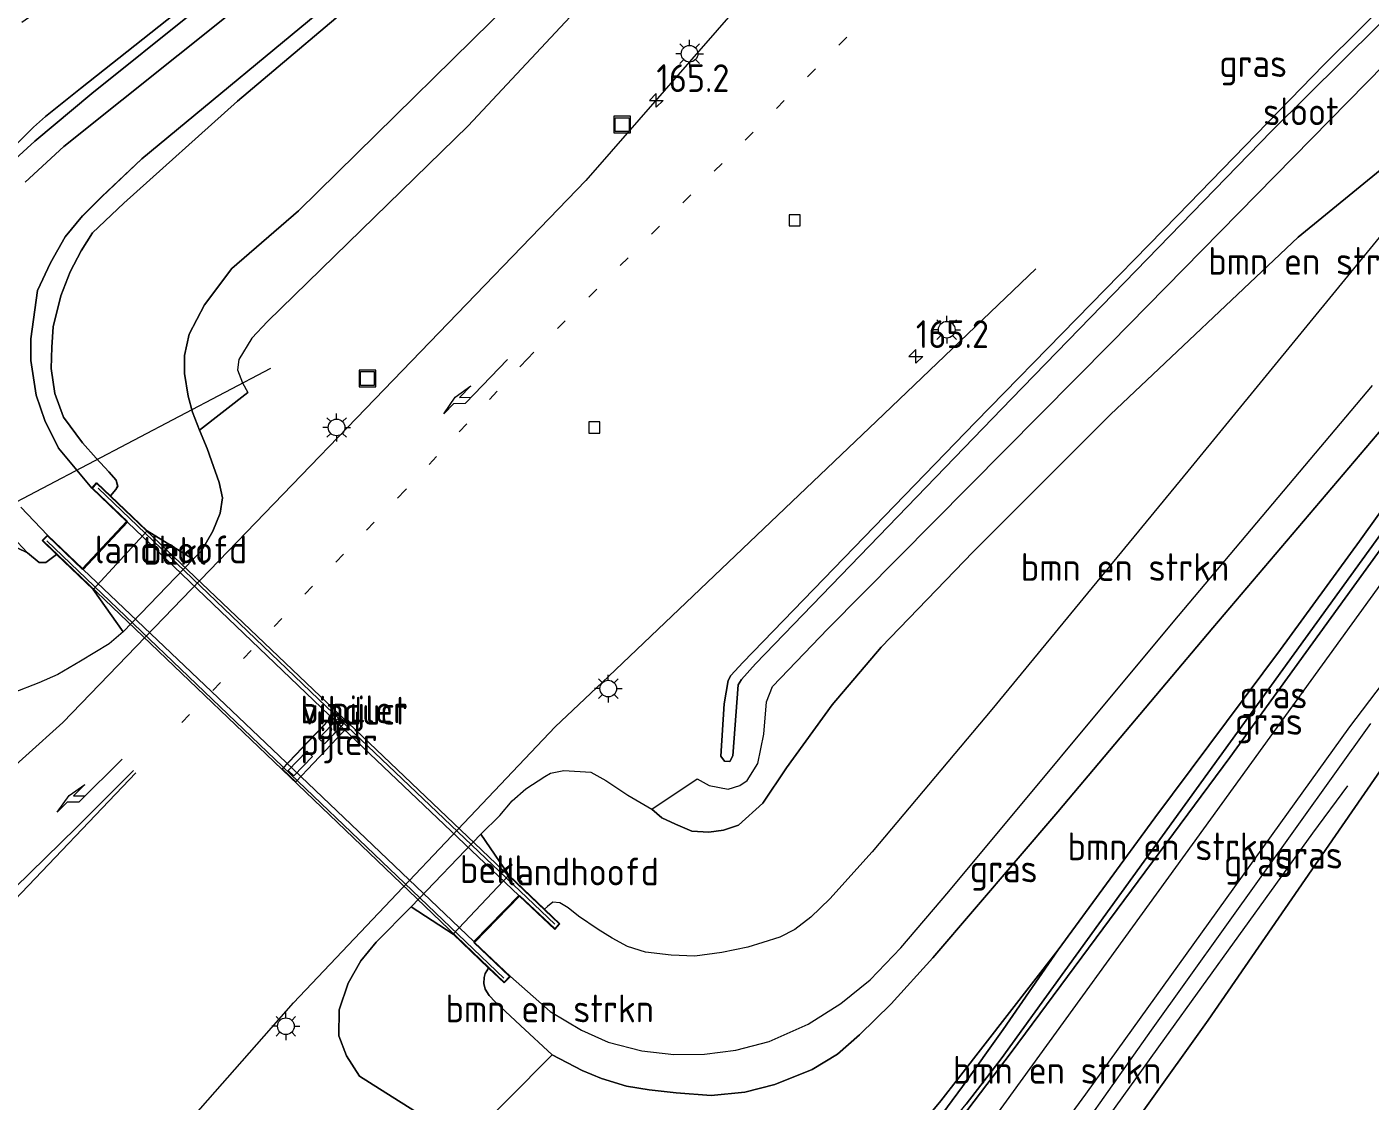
# Model space of a CAD drawing. Extents: x 253736 to 255979, y 477184 to 479215.
# Drawn here: x 255776.7 to 255897.6, y 478763.4 to 478860.2 of the extents above; entities that cross this region are included whole.
import ezdxf
from ezdxf.enums import TextEntityAlignment as Align

# ---------------------------------------------------------------- set-up
doc = ezdxf.new("R2010")
doc.units = 0
doc.linetypes.add('13strp', pattern=[4, 1, -3])
for name, color, linetype, lineweight in [('af-b1-rasterhekwerk', 8, 'hekwerk', 18), ('af-bs-rasterhekwerk', 8, 'hekwerk', 18), ('as-bs-kilometr', 8, 'Continuous', 18), ('bp-b5-bomenstruiken', 8, 'Continuous', 18), ('bp-b5-grasland', 8, 'Continuous', 18), ('gr-bs-geleiderail', 8, 'geleiderail', 18), ('gw-bs-insteekwatergang', 8, 'Continuous', 18), ('gw-bs-kruinlijn', 8, 'Continuous', 18), ('gw-bs-teenlijn', 8, 'Continuous', 18), ('kw-b5-landhoofd', 8, 'Continuous', 18), ('kw-b5-pijler', 8, 'Continuous', 18), ('kw-b6-viaduct', 8, 'Continuous', 18), ('mk-bs-13streep 0.45', 8, '13strp', 18), ('mk-bs-pijlre750', 8, 'Continuous', 18), ('mk-bs-streep 0.15', 8, 'Continuous', 18), ('og-b1-terreinafscheiding', 8, 'Continuous', 18), ('og-b5-bekleding', 8, 'Continuous', 18), ('og-b5-water', 8, 'Continuous', 18), ('og-bs-inrichtingselement', 8, 'Continuous', 18), ('og-bs-maaiveld', 8, 'Continuous', 18), ('og-bs-terreinafscheiding', 8, 'Continuous', 18), ('vh-b5-verh_soort', 8, 'Continuous', 18), ('vh-b6-verh_soort', 8, 'Continuous', 18), ('wh-bs-duiker', 8, 'duiker', 18), ('wh-bs-greppel', 8, 'greppel', 18), ('wh-bs-kolk', 8, 'Continuous', 18), ('wh-bs-waterlijn', 8, 'Continuous', 18), ('wm-bs-lichtmast', 8, 'Continuous', 18)]:
    doc.layers.add(name, color=color, linetype=linetype, lineweight=lineweight)
doc.styles.add('rtw_iso', font='isocp.shx')
doc.linetypes.add('duiker', pattern='A,0,-2,[15,RTW.shx,S=1,R=0,X=0,Y=0],-2', length=4)
doc.linetypes.add('geleiderail', pattern='A,2,-1,[175,RTW.shx,S=0.5,R=0,X=0,Y=0],-1', length=4)
doc.linetypes.add('greppel', pattern='A,25.5,-0.01,[14,RTW.shx,S=1,R=0,X=0,Y=0],1,[14,RTW.shx,S=1,R=0,X=0,Y=0],1,[14,RTW.shx,S=1,R=0,X=0,Y=0],1,[14,RTW.shx,S=1,R=0,X=0,Y=0],1,[14,RTW.shx,S=1,R=0,X=0,Y=0],0.5,-0.01', length=30.02)
doc.linetypes.add('hekwerk', pattern='A,7,-1.5,[1,RTW.shx,S=0.75,R=0,X=0,Y=0],-1.5', length=10)

# ---------------------------------------------------------------- blocks, each defined once
blk = doc.blocks.new('put')
for p, q in [((0.75, 0.75), (-0.75, 0.75)), ((-0.75, 0.75), (-0.75, -0.75)), ((0.75, -0.75), (0.75, 0.75)), ((-0.75, -0.75), (0.75, -0.75))]:
    blk.add_line(p, q)
blk.add_lwpolyline([(-0.625, 0.625), (0.625, 0.625), (0.625, -0.625), (-0.625, -0.625)], close=True)
blk = doc.blocks.new('kolk')
blk.add_lwpolyline([(-0.5, -0.5), (0.5, -0.5), (0.5, 0.5), (-0.5, 0.5)], close=True)
blk = doc.blocks.new('dtbattr-r')
at = {"style": 'rtw_iso'}
blk.add_attdef('TAG', text='', height=2.5, dxfattribs=at).set_placement((0, 0), align=Align.MIDDLE_CENTER)
blk = doc.blocks.new('RW1 Buren totaal_ACAD_1_FMEBLOCK350')
at = {"layer": 'bp-b5-grasland'}
for points in [[(11.19, -2.25, 26.48), (6.03, -9.73, 26.97), (-6.02, -27.21, 26.96), (-17.3, -43, 26.9)], [(-23.63, -42.9, 26.37), (-17.03, -33.89, 26.34), (6.73, -0.81, 26.47), (23.24, 20.94, 26.54)]]:
    blk.add_polyline3d(points, dxfattribs=at)
blk = doc.blocks.new('RW1 Buren totaal_ACAD_1_FMEBLOCK408')
at = {"layer": 'bp-b5-grasland'}
blk.add_polyline3d([(-61.22, -72.32, 29.04), (-73.74, -82.91, 29.62), (-83.96, -92.1, 30.06), (-86.78, -94.77, 30.23), (-87.8, -96.38, 30.24), (-88.8, -98.29, 30.38), (-89.64, -100.45, 30.5), (-90.32, -103.25, 30.58), (-90.45, -105.06, 30.76), (-90.51, -106.99, 30.83), (-90.17, -109.24, 30.84), (-89.4, -111.37, 31.02), (-87.69, -113.68, 31.18), (-86.46, -115.05, 31.23), (-85.3, -116.3, 31.3), (-84.65, -117.04, 31.3), (-84.51, -117.57, 31.36), (-84.68, -117.89, 31.36), (-85.16, -118.46, 31.38), (-86.4, -117.28, 31.31), (-86.84, -117.76, 31.35), (-89.84, -114.15, 31.22), (-91.08, -111.66, 31.08), (-91.86, -109.39, 30.94), (-92.33, -106.28, 30.78), (-92.34, -104.31, 30.68), (-91.72, -99.96, 30.52), (-90.56, -97.48, 30.4), (-89.24, -95.12, 30.32), (-87.66, -93.24, 30.24), (-85.95, -91.53, 30.15), (-82.34, -88.11, 29.97), (-45.92, -57.94, 28.37)], dxfattribs=at)
blk = doc.blocks.new('pijlr')
for p, q in [((0, 0, 0.1), (5.45, 0, 0.1)), ((5.45, -0.75, 0.1), (4.7, 0, 0.1)), ((6.2, -0.75, 0.1), (5.45, 0, 0.1)), ((4, -0.75, 0.1), (5.45, -0.75, 0.1)), ((5.7, -1.05, 0.1), (4, -0.75, 0.1)), ((7.5, -0.75, 0.1), (5.7, -1.05, 0.1)), ((7.5, -0.75, 0.1), (6.2, -0.75, 0.1))]:
    blk.add_line(p, q)
blk = doc.blocks.new('lantaarnpaal')
for p, q in [((0, 0.75), (0, 1.25)), ((-0.75, 0), (-1.25, 0)), ((-0.88, 0.88), (-0.53, 0.53)), ((0.53, 0.53), (0.88, 0.88)), ((0.75, 0), (1.25, 0)), ((-0.53, -0.53), (-0.88, -0.88)), ((0, -0.75), (0, -1.25)), ((0.53, -0.53), (0.88, -0.88))]:
    blk.add_line(p, q)
blk.add_circle((0, 0), 0.75)
blk = doc.blocks.new('RW1 Buren totaal_ACAD_1_FMEBLOCK919')
at = {"layer": 'vh-b5-verh_soort'}
for points in [[(-1.79, -3.1, 26.49), (-3, -1.94, 26.49), (1.79, 3.1, 26.49), (3, 1.94, 26.49)], [(0.79, 0.32, 26.5), (2.47, 2.08, 26.5), (1.96, 2.56, 26.5), (0.28, 0.8, 26.5)], [(-0.28, -0.82, 26.5), (-0.78, -0.33, 26.5), (-2.47, -2.08, 26.5), (-1.96, -2.56, 26.5)]]:
    blk.add_polyline3d(points, close=True, dxfattribs=at)
blk = doc.blocks.new('hecto')
for p, q in [((0, 0.625), (-0.625, 0)), ((0, -0.625), (0, 0.625)), ((-0.625, 0), (0.625, 0)), ((0.625, 0), (0, -0.625))]:
    blk.add_line(p, q)
blk = doc.blocks.new('dtbattr')
at = {"style": 'rtw_iso'}
blk.add_attdef('TAG', (0.59, 0.87), '', height=2.5, dxfattribs=at)

msp = doc.modelspace()

# ---------------------------------------------------------------- linework, layer by layer
at = {"layer": 'af-b1-rasterhekwerk'}
for points in [[(255824.252, 478779.358, 31.371), (255803.678, 478798.972, 31.965), (255783.163, 478818.62, 31.368)], [(255778.529, 478813.893, 31.437), (255799.089, 478794.187, 31.974), (255819.677, 478774.522, 31.392)]]:
    msp.add_polyline3d(points, dxfattribs=at)
at = {"layer": 'af-bs-rasterhekwerk'}
for points in [[(255854.269, 478912.26, 26.706), (255808.33, 478875.828, 28.548), (255781.575, 478854.614, 29.817), (255778.407, 478852.103, 29.898), (255777.333, 478851.139, 29.973), (255775.857, 478849.654, 30.033)], [(255816.018, 478759.525, 26.306), (255824.013, 478767.617, 30.935), (255826.723, 478766.185, 31.001), (255828.467, 478765.463, 30.872), (255830.702, 478764.79, 30.902), (255832.739, 478764.45, 30.827), (255835.171, 478764.197, 30.746), (255838.321, 478763.956, 30.653), (255841.371, 478764.252, 30.503), (255844.063, 478764.92, 30.452), (255847.42, 478766.298, 30.32), (255849.69, 478767.658, 30.227), (255851.695, 478769.404, 30.215), (255854.534, 478772.21, 30.095), (255858.298, 478776.333, 29.933), (255869.53, 478789.496, 29.216), (255883.481, 478806.043, 28.547), (255899.29, 478824.669, 27.77)], [(255869.012, 478754.964, 26.237), (255879.179, 478769.063, 26.444), (255892.492, 478787.567, 26.483), (255895.633, 478791.825, 26.378)]]:
    msp.add_polyline3d(points, dxfattribs=at)
at = {"layer": 'bp-b5-bomenstruiken'}
for points in [[(255776.277, 478860.607, 25.836), (255787.415, 478868.421, 26.079), (255802.271, 478878.533, 26.025), (255816.776, 478888.765, 26.013), (255850.21, 478912.441, 25.755), (255854.269, 478912.26, 26.706), (255808.33, 478875.828, 28.548), (255781.575, 478854.614, 29.817), (255778.407, 478852.103, 29.898), (255777.333, 478851.139, 29.973), (255775.857, 478849.654, 30.033)], [(255833.487, 478869.518, 26.423), (255816.472, 478851.272, 26.186), (255798.4, 478833.644, 26.3), (255796.983, 478832.134, 26.291), (255795.813, 478830.227, 26.261), (255795.708, 478829.289, 26.21), (255796.153, 478828.125, 26.153), (255796.638, 478827.255, 26.105), (255792.263, 478823.844, 26.384), (255791.66, 478825.474, 26.381), (255791.249, 478826.927, 26.465), (255790.939, 478828.963, 26.477), (255790.932, 478830.584, 26.534), (255791.348, 478832.503, 26.558), (255792.719, 478835.136, 26.57), (255795.173, 478838.412, 26.576), (255801.199, 478843.603, 26.546), (255823.776, 478865.857, 26.357)], [(255823.776, 478865.857, 26.357), (255801.199, 478843.603, 26.546), (255795.173, 478838.412, 26.576), (255792.719, 478835.136, 26.57), (255791.348, 478832.503, 26.558), (255790.932, 478830.584, 26.534), (255790.939, 478828.963, 26.477), (255791.249, 478826.927, 26.465), (255791.66, 478825.474, 26.381), (255792.263, 478823.844, 26.384), (255792.962, 478822.211, 26.384), (255793.368, 478821.105, 26.399), (255794.042, 478819.153, 26.324), (255794.344, 478817.757, 26.282), (255794.141, 478816.371, 26.291), (255793.49, 478814.773, 26.252), (255792.459, 478812.992, 26.177), (255791.712, 478812.242, 26.178), (255787.566, 478814.789, 28.68), (255784.262, 478817.935, 31.376), (255784.742, 478818.505, 31.364), (255784.91, 478818.827, 31.364), (255784.77, 478819.354, 31.304), (255784.126, 478820.089, 31.304), (255782.967, 478821.342, 31.229), (255781.738, 478822.712, 31.184), (255780.024, 478825.023, 31.025), (255779.258, 478827.155, 30.845), (255778.914, 478829.407, 30.827), (255778.971, 478831.329, 30.758), (255779.109, 478833.144, 30.581), (255779.789, 478835.941, 30.503), (255780.626, 478838.099, 30.383), (255781.622, 478840.014, 30.242), (255782.642, 478841.621, 30.233), (255785.469, 478844.292, 30.056), (255795.687, 478853.488, 29.621), (255808.203, 478864.076, 29.042)], [(255909.383, 478856.117, 26.855), (255891.178, 478841.228, 26.906), (255874.276, 478825.265, 26.63), (255861.922, 478812.896, 26.402), (255853.632, 478804.324, 26.333), (255849.212, 478799.136, 26.387), (255845.116, 478793.451, 26.456), (255842.98, 478790.267, 26.456), (255840.801, 478788.272, 26.438), (255839.437, 478787.831, 26.423), (255838.135, 478787.664, 26.378), (255836.583, 478787.758, 26.378), (255835.114, 478788.38, 26.309), (255833.897, 478788.961, 26.27), (255832.981, 478789.719, 26.258), (255837.066, 478792.461, 26.072), (255838.161, 478791.861, 26.156), (255839.877, 478791.542, 26.171), (255840.919, 478791.845, 26.198), (255841.581, 478792.302, 26.258), (255842.54, 478793.833, 26.363), (255843.071, 478796.49, 26.381), (255843.305, 478799.396, 26.432), (255843.866, 478800.778, 26.408), (255848.826, 478805.977, 26.384), (255874.304, 478831.691, 26.63), (255900.602, 478858.473, 26.822)], [(255898.453, 478841.194, 27.515), (255881.25, 478820.171, 28.406), (255863.589, 478798.707, 29.282), (255852.811, 478785.878, 29.84), (255849.005, 478781.651, 30.107), (255847.298, 478780.009, 30.194), (255845.862, 478778.89, 30.266), (255844.518, 478778.192, 30.332), (255842.988, 478777.712, 30.326), (255841.636, 478777.302, 30.428), (255839.298, 478776.834, 30.458), (255836.854, 478776.504, 30.533), (255834.733, 478776.587, 30.686), (255832.42, 478776.838, 30.854), (255830.81, 478777.373, 30.962), (255829.418, 478778.122, 30.989), (255828.161, 478778.899, 31.109), (255826.392, 478780.082, 31.184), (255825.454, 478780.827, 31.259), (255824.702, 478781.292, 31.28), (255824.088, 478781.357, 31.277), (255823.589, 478780.952, 31.271), (255823.332, 478780.714, 31.304), (255820.123, 478783.771, 28.881), (255817.61, 478787.481, 26.187), (255819.322, 478789.16, 26.186), (255820.409, 478790.488, 26.21), (255821.644, 478791.551, 26.207), (255823.349, 478792.677, 26.222), (255823.859, 478792.96, 26.222), (255825.078, 478793.22, 26.228), (255827.49, 478793.058, 26.225), (255828.837, 478792.315, 26.207), (255830.843, 478790.981, 26.255), (255832.981, 478789.719, 26.258), (255833.897, 478788.961, 26.27), (255835.114, 478788.38, 26.309), (255836.583, 478787.758, 26.378), (255838.135, 478787.664, 26.378), (255839.437, 478787.831, 26.423), (255840.801, 478788.272, 26.438), (255842.98, 478790.267, 26.456), (255845.116, 478793.451, 26.456), (255849.212, 478799.136, 26.387), (255853.632, 478804.324, 26.333), (255861.922, 478812.896, 26.402), (255874.276, 478825.265, 26.63), (255891.178, 478841.228, 26.906), (255909.383, 478856.117, 26.855)], [(255816.018, 478759.525, 26.306), (255824.013, 478767.617, 30.935), (255826.723, 478766.185, 31.001), (255828.467, 478765.463, 30.872), (255830.702, 478764.79, 30.902), (255832.739, 478764.45, 30.827), (255835.171, 478764.197, 30.746), (255838.321, 478763.956, 30.653), (255841.371, 478764.252, 30.503), (255844.063, 478764.92, 30.452), (255847.42, 478766.298, 30.32), (255849.69, 478767.658, 30.227), (255851.695, 478769.404, 30.215), (255854.534, 478772.21, 30.095), (255858.298, 478776.333, 29.933), (255869.53, 478789.496, 29.216), (255883.481, 478806.043, 28.547), (255899.29, 478824.669, 27.77)], [(255902.221, 478821.567, 26.63), (255896.691, 478813.873, 26.504), (255889.564, 478804.094, 26.528), (255878.277, 478788.959, 26.483), (255869.569, 478777.075, 26.513), (255860.582, 478765.504, 26.495), (255859.002, 478763.449, 26.441), (255856.838, 478760.859, 26.414)], [(255773.911, 478814.203, 31.014), (255776.788, 478812.807, 31.416), (255777.851, 478811.925, 31.416), (255778.441, 478811.941, 31.422), (255779.415, 478812.656, 31.452), (255782.702, 478809.505, 28.659), (255785.42, 478805.703, 26.058), (255784.148, 478804.628, 26.043), (255781.563, 478803.054, 26.037), (255779.511, 478801.853, 26.022), (255777.818, 478801.117, 26.022), (255775.513, 478800.187, 26.013)], [(255871.787, 478754.938, 26.9), (255883.068, 478770.729, 26.963), (255895.118, 478788.214, 26.969), (255900.278, 478795.69, 26.48)], [(255856.838, 478760.859, 26.414), (255859.002, 478763.449, 26.441), (255860.582, 478765.504, 26.495), (255869.569, 478777.075, 26.513), (255864.621, 478769.898, 26.489), (255860.958, 478764.748, 26.462), (255857.738, 478760.389, 26.339)]]:
    msp.add_polyline3d(points, dxfattribs=at)
msp.add_polyline3d([(255815.109, 478778.461, 28.884), (255818.29, 478775.423, 31.4), (255817.992, 478774.936, 31.346), (255817.89, 478774.582, 31.331), (255817.868, 478774.036, 31.319), (255817.985, 478773.513, 31.295), (255818.347, 478772.943, 31.277), (255818.884, 478772.385, 31.262), (255821.183, 478770.232, 31.217), (255824.013, 478767.617, 30.935), (255816.018, 478759.525, 26.306), (255812.387, 478762.08, 26.369), (255808.477, 478764.529, 26.273), (255806.691, 478765.689, 26.231), (255805.507, 478767.514, 26.18), (255804.831, 478769.306, 26.153), (255804.854, 478771.654, 26.153), (255805.658, 478774.055, 26.135), (255806.787, 478776.073, 26.111), (255808.192, 478777.763, 26.135), (255811.327, 478780.945, 26.151)], close=True, dxfattribs=at)
at = {"layer": 'bp-b5-grasland'}
for points in [[(255828.638, 478891.105, 27.978), (255782.585, 478854.167, 30.072), (255777.465, 478849.888, 30.321), (255775.722, 478848.28, 30.387)], [(255775.722, 478848.28, 30.387), (255777.465, 478849.888, 30.321), (255782.585, 478854.167, 30.072), (255828.638, 478891.105, 27.978)], [(255775.857, 478849.654, 30.033), (255777.333, 478851.139, 29.973), (255778.407, 478852.103, 29.898), (255781.575, 478854.614, 29.817), (255808.33, 478875.828, 28.548)], [(255795.575, 478861.782, 29.55), (255780.061, 478849.412, 30.168), (255776.588, 478846.172, 30.228)], [(255899.29, 478824.669, 27.77), (255883.481, 478806.043, 28.547), (255869.53, 478789.496, 29.216), (255858.298, 478776.333, 29.933), (255854.534, 478772.21, 30.095), (255851.695, 478769.404, 30.215), (255849.69, 478767.658, 30.227), (255847.42, 478766.298, 30.32), (255844.063, 478764.92, 30.452), (255841.371, 478764.252, 30.503), (255838.321, 478763.956, 30.653), (255835.171, 478764.197, 30.746), (255832.739, 478764.45, 30.827), (255830.702, 478764.79, 30.902), (255828.467, 478765.463, 30.872), (255826.723, 478766.185, 31.001), (255824.013, 478767.617, 30.935), (255821.183, 478770.232, 31.217), (255818.884, 478772.385, 31.262), (255818.347, 478772.943, 31.277), (255817.985, 478773.513, 31.295), (255817.868, 478774.036, 31.319), (255817.89, 478774.582, 31.331), (255817.992, 478774.936, 31.346), (255818.29, 478775.423, 31.4), (255819.7, 478774.077, 31.374), (255820.263, 478774.65, 31.383), (255823.851, 478771.493, 31.302), (255826.656, 478769.815, 31.197), (255829.061, 478768.733, 31.101), (255832.098, 478767.971, 31.047), (255834.985, 478767.632, 30.987), (255837.723, 478767.669, 30.909), (255840.557, 478768.03, 30.762), (255843.563, 478768.798, 30.696), (255847.051, 478770.359, 30.588), (255849.996, 478772.236, 30.477), (255852.634, 478774.358, 30.243), (255855.398, 478777.226, 30.132), (255859.735, 478782.308, 29.826), (255879.927, 478806.572, 28.833), (255897.861, 478827.867, 27.897)], [(255857.738, 478760.389, 26.339), (255860.958, 478764.748, 26.462), (255864.621, 478769.898, 26.489), (255869.569, 478777.075, 26.513), (255878.277, 478788.959, 26.483), (255889.564, 478804.094, 26.528), (255896.691, 478813.873, 26.504), (255902.221, 478821.567, 26.63)], [(255904.533, 478821.325, 26.561), (255885.019, 478794.364, 26.396), (255865.349, 478767.81, 26.339), (255859.82, 478760.548, 26.303)], [(255859.82, 478760.548, 26.303), (255865.349, 478767.81, 26.339), (255885.019, 478794.364, 26.396), (255904.533, 478821.325, 26.561)], [(255861.287, 478763.162, 25.802), (255864.447, 478767.249, 25.826), (255901.631, 478818.705, 25.988)], [(255901.631, 478818.705, 25.988), (255864.447, 478767.249, 25.826), (255861.287, 478763.162, 25.802)], [(255776.204, 478816.914, 31.308), (255778.596, 478814.413, 31.368), (255778.111, 478813.906, 31.335), (255779.415, 478812.656, 31.452), (255778.441, 478811.941, 31.422), (255777.851, 478811.925, 31.416), (255776.788, 478812.807, 31.416), (255774.557, 478815.222, 31.347)], [(255774.557, 478815.222, 31.347), (255776.788, 478812.807, 31.416), (255773.911, 478814.203, 31.014)], [(255900.324, 478812.389, 26.472), (255881.618, 478786.546, 26.331), (255864.013, 478762.218, 26.259)]]:
    msp.add_polyline3d(points, dxfattribs=at)
at = {"layer": 'gr-bs-geleiderail'}
for points in [[(255841.153, 478862.475, 26.607), (255827.057, 478846.341, 26.588), (255779.969, 478797.535, 26.047), (255763.286, 478782.523, 25.945)], [(255762.294, 478728.691, 25.817), (255775.42, 478743.494, 26.756), (255800.73, 478772.276, 26.819), (255824.298, 478797.129, 26.879), (255829.099, 478801.67, 26.909), (255853.215, 478824.666, 26.924), (255867.541, 478838.392, 26.159)]]:
    msp.add_polyline3d(points, dxfattribs=at)
at = {"layer": 'gw-bs-insteekwatergang'}
for points in [[(255902.221, 478821.567, 26.63), (255896.691, 478813.873, 26.504), (255889.564, 478804.094, 26.528), (255878.277, 478788.959, 26.483), (255869.569, 478777.075, 26.513), (255864.621, 478769.898, 26.489), (255860.958, 478764.748, 26.462), (255857.738, 478760.389, 26.339)], [(255859.82, 478760.548, 26.303), (255865.349, 478767.81, 26.339), (255885.019, 478794.364, 26.396), (255904.533, 478821.325, 26.561)], [(255808.453, 478744.518, 26.108), (255809.002, 478744.809, 26.108), (255810.763, 478745.223, 26.108), (255812.846, 478745.587, 26.234), (255815.059, 478745.647, 26.285), (255817.445, 478745.474, 26.345), (255820.632, 478745.034, 26.393), (255826.499, 478743.764, 26.393), (255834.163, 478742.065, 26.411), (255837.94, 478741.893, 26.426), (255841.857, 478741.949, 26.423), (255845.098, 478742.426, 26.417), (255846.703, 478742.9, 26.396), (255850.137, 478744.266, 26.396), (255853.308, 478745.735, 26.396), (255857.474, 478748.138, 26.396), (255859.719, 478749.471, 26.393), (255862.795, 478752.044, 26.384), (255865.455, 478755.047, 26.369), (255872.051, 478764.053, 26.339), (255895.815, 478797.137, 26.474), (255912.32, 478818.882, 26.543)], [(255900.278, 478795.69, 26.48), (255895.118, 478788.214, 26.969), (255883.068, 478770.729, 26.963), (255871.787, 478754.938, 26.9)]]:
    msp.add_polyline3d(points, dxfattribs=at)
at = {"layer": 'gw-bs-kruinlijn'}
for points in [[(255775.722, 478848.28, 30.387), (255777.465, 478849.888, 30.321), (255782.585, 478854.167, 30.072), (255828.638, 478891.105, 27.978), (255854.81, 478911.855, 26.934), (255867.277, 478921.653, 26.67), (255891.424, 478940.844, 26.622), (255904.156, 478951.773, 26.643), (255909.215, 478957.441, 26.61), (255911.573, 478960.865, 26.553), (255912.985, 478963.837, 26.565), (255913.648, 478966.121, 26.589), (255913.966, 478968.521, 26.586), (255914.151, 478971.532, 26.568), (255912.764, 478978.064, 26.538)], [(255776.788, 478812.807, 31.416), (255774.557, 478815.222, 31.347)]]:
    msp.add_polyline3d(points, dxfattribs=at)
at = {"layer": 'gw-bs-teenlijn'}
for points in [[(255792.263, 478823.844, 26.384), (255791.66, 478825.474, 26.381), (255791.249, 478826.927, 26.465), (255790.939, 478828.963, 26.477), (255790.932, 478830.584, 26.534), (255791.348, 478832.503, 26.558), (255792.719, 478835.136, 26.57), (255795.173, 478838.412, 26.576), (255801.199, 478843.603, 26.546), (255823.776, 478865.857, 26.357), (255851.559, 478895.023, 26.417), (255862.732, 478905.645, 26.429), (255869.749, 478911.758, 26.582), (255872.775, 478914.231, 26.666)], [(255832.981, 478789.719, 26.258), (255833.897, 478788.961, 26.27), (255835.114, 478788.38, 26.309), (255836.583, 478787.758, 26.378), (255838.135, 478787.664, 26.378), (255839.437, 478787.831, 26.423), (255840.801, 478788.272, 26.438), (255842.98, 478790.267, 26.456), (255845.116, 478793.451, 26.456), (255849.212, 478799.136, 26.387), (255853.632, 478804.324, 26.333), (255861.922, 478812.896, 26.402), (255874.276, 478825.265, 26.63), (255891.178, 478841.228, 26.906), (255909.383, 478856.117, 26.855), (255914.807, 478859.961, 26.846)], [(255856.838, 478760.859, 26.414), (255859.002, 478763.449, 26.441), (255860.582, 478765.504, 26.495), (255869.569, 478777.075, 26.513)]]:
    msp.add_polyline3d(points, dxfattribs=at)
at = {"layer": 'kw-b5-landhoofd'}
for points in [[(255784.262, 478817.935, 31.376), (255787.566, 478814.789, 28.68), (255782.702, 478809.505, 28.659), (255779.415, 478812.656, 31.452), (255778.111, 478813.906, 31.335), (255778.596, 478814.413, 31.368), (255781.746, 478811.386, 31.497), (255785.712, 478815.641, 31.521), (255782.579, 478818.632, 31.353), (255783.02, 478819.117, 31.308)], [(255823.332, 478780.714, 31.304), (255824.708, 478779.402, 31.395), (255824.275, 478778.903, 31.32), (255821.081, 478781.883, 31.461), (255817.036, 478777.731, 31.506), (255820.263, 478774.65, 31.383), (255819.7, 478774.077, 31.374), (255818.29, 478775.423, 31.4), (255815.109, 478778.461, 28.884), (255820.123, 478783.771, 28.881)]]:
    msp.add_polyline3d(points, close=True, dxfattribs=at)
at = {"layer": 'kw-b5-pijler'}
for points in [[(255803.516, 478795.607, 26.496), (255803.008, 478796.088, 26.496), (255804.686, 478797.847, 26.496), (255805.194, 478797.365, 26.496)], [(255802.447, 478794.47, 26.496), (255800.769, 478792.726, 26.496), (255800.26, 478793.207, 26.496), (255801.946, 478794.958, 26.496)]]:
    msp.add_polyline3d(points, close=True, dxfattribs=at)
at = {"layer": 'kw-b6-viaduct'}
msp.add_polyline3d([(255783.023, 478819.045, 31.308), (255804.41, 478798.688, 31.962), (255824.639, 478779.399, 31.395), (255824.271, 478778.975, 31.32), (255821.079, 478781.953, 31.461), (255816.965, 478777.73, 31.506), (255820.192, 478774.649, 31.383), (255819.699, 478774.147, 31.374), (255798.983, 478793.985, 31.956), (255778.182, 478813.908, 31.338), (255778.597, 478814.342, 31.368), (255781.748, 478811.315, 31.497), (255785.782, 478815.643, 31.521), (255782.649, 478818.634, 31.353)], close=True, dxfattribs=at)
at = {"layer": 'mk-bs-13streep 0.45'}
msp.add_polyline3d([(255953.739, 478959.851, 27.191), (255934.6, 478941.896, 27.146), (255910.078, 478918.498, 27.073), (255892.24, 478901.059, 27.029), (255873.033, 478881.947, 26.898), (255856.152, 478864.92, 26.877), (255839.321, 478847.878, 26.823), (255821.787, 478830.284, 27.156), (255810.783, 478818.44, 26.542), (255802.451, 478809.797, 26.455), (255788.653, 478795.382, 26.339)], dxfattribs=at)
at = {"layer": 'mk-bs-streep 0.15'}
for points in [[(255774.218, 478781.25, 26.322), (255781.22, 478788.085, 26.318), (255786.333, 478793.212, 26.323)], [(255786.544, 478793.008, 26.342), (255775.05, 478780.938, 26.363), (255774.802, 478780.677, 26.362)]]:
    msp.add_polyline3d(points, dxfattribs=at)
at = {"layer": 'og-b1-terreinafscheiding'}
for points in [[(255781.819, 478811.318, 31.497), (255785.785, 478815.573, 31.521)], [(255785.785, 478815.573, 31.521), (255803.953, 478798.193, 31.896), (255821.009, 478781.953, 31.461)], [(255816.964, 478777.801, 31.506), (255799.437, 478794.535, 31.896), (255781.819, 478811.318, 31.497)], [(255816.964, 478777.801, 31.506), (255821.009, 478781.953, 31.461)]]:
    msp.add_polyline3d(points, dxfattribs=at)
at = {"layer": 'og-b5-bekleding'}
for points in [[(255791.712, 478812.242, 26.178), (255785.42, 478805.703, 26.058), (255782.702, 478809.505, 28.659), (255787.566, 478814.789, 28.68)], [(255820.123, 478783.771, 28.881), (255815.109, 478778.461, 28.884), (255811.327, 478780.945, 26.151), (255817.61, 478787.481, 26.187)]]:
    msp.add_polyline3d(points, close=True, dxfattribs=at)
at = {"layer": 'og-b5-water'}
msp.add_polyline3d([(255907.939, 478869.811, 24.839), (255888.757, 478850.763, 24.743), (255865.38, 478826.669, 24.653), (255842.336, 478802.799, 24.659), (255841.065, 478801.417, 24.659), (255840.772, 478800.935, 24.659), (255840.289, 478794.518, 24.659), (255840.012, 478794.026, 24.659), (255839.546, 478794.036, 24.659), (255839.193, 478794.503, 24.662), (255839.49, 478799.225, 24.656), (255839.857, 478801.323, 24.647), (255840.108, 478801.752, 24.653), (255841.171, 478802.932, 24.668), (255862.136, 478824.581, 24.749), (255880.305, 478843.176, 24.833), (255893.466, 478856.742, 24.911), (255916.009, 478879.118, 24.932)], dxfattribs=at)
at = {"layer": 'og-bs-maaiveld'}
for points in [[(255785.712, 478815.641, 31.521), (255782.579, 478818.632, 31.353), (255783.02, 478819.117, 31.308), (255784.262, 478817.935, 31.376), (255787.566, 478814.789, 28.68), (255782.702, 478809.505, 28.659), (255779.415, 478812.656, 31.452), (255778.111, 478813.906, 31.335), (255778.596, 478814.413, 31.368), (255781.746, 478811.386, 31.497)], [(255803.516, 478795.607, 26.496), (255803.008, 478796.088, 26.496), (255804.686, 478797.847, 26.496), (255805.194, 478797.365, 26.496), (255803.516, 478795.607, 26.496)], [(255802.447, 478794.47, 26.496), (255801.946, 478794.958, 26.496), (255800.26, 478793.207, 26.496), (255800.769, 478792.726, 26.496), (255802.447, 478794.47, 26.496)], [(255821.081, 478781.883, 31.461), (255824.275, 478778.903, 31.32), (255824.708, 478779.402, 31.395), (255823.332, 478780.714, 31.304), (255820.123, 478783.771, 28.881), (255815.109, 478778.461, 28.884), (255818.29, 478775.423, 31.4), (255819.7, 478774.077, 31.374), (255820.263, 478774.65, 31.383), (255817.036, 478777.731, 31.506)]]:
    msp.add_polyline3d(points, dxfattribs=at)
at = {"layer": 'og-bs-terreinafscheiding'}
for points in [[(255872.775, 478914.231, 26.666), (255862.727, 478907.448, 26.867), (255854.358, 478900.704, 27.284), (255845.332, 478893.684, 27.5), (255827.522, 478879.18, 28.208), (255808.203, 478864.076, 29.042), (255795.687, 478853.488, 29.621), (255785.469, 478844.292, 30.056), (255782.642, 478841.621, 30.233), (255781.622, 478840.014, 30.242), (255780.626, 478838.099, 30.383), (255779.789, 478835.941, 30.503), (255779.109, 478833.144, 30.581), (255778.971, 478831.329, 30.758), (255778.914, 478829.407, 30.827), (255779.258, 478827.155, 30.845), (255780.024, 478825.023, 31.025), (255781.738, 478822.712, 31.184), (255782.967, 478821.342, 31.229), (255784.126, 478820.089, 31.304), (255784.77, 478819.354, 31.304), (255784.91, 478818.827, 31.364), (255784.742, 478818.505, 31.364), (255784.262, 478817.935, 31.376)], [(255782.579, 478818.632, 31.353), (255779.581, 478822.244, 31.215), (255778.344, 478824.73, 31.083), (255777.561, 478826.999, 30.939), (255777.097, 478830.118, 30.783), (255777.084, 478832.088, 30.678), (255777.7, 478836.436, 30.525), (255778.863, 478838.915, 30.399), (255780.187, 478841.273, 30.318), (255781.759, 478843.156, 30.237), (255783.47, 478844.867, 30.153), (255787.089, 478848.281, 29.973), (255823.504, 478878.459, 28.371)], [(255795.575, 478861.782, 29.55), (255780.061, 478849.412, 30.168), (255776.588, 478846.172, 30.228)], [(255898.453, 478841.194, 27.515), (255881.25, 478820.171, 28.406), (255863.589, 478798.707, 29.282), (255852.811, 478785.878, 29.84), (255849.005, 478781.651, 30.107), (255847.298, 478780.009, 30.194), (255845.862, 478778.89, 30.266), (255844.518, 478778.192, 30.332), (255842.988, 478777.712, 30.326), (255841.636, 478777.302, 30.428), (255839.298, 478776.834, 30.458), (255836.854, 478776.504, 30.533), (255834.733, 478776.587, 30.686), (255832.42, 478776.838, 30.854), (255830.81, 478777.373, 30.962), (255829.418, 478778.122, 30.989), (255828.161, 478778.899, 31.109), (255826.392, 478780.082, 31.184), (255825.454, 478780.827, 31.259), (255824.702, 478781.292, 31.28), (255824.088, 478781.357, 31.277), (255823.589, 478780.952, 31.271), (255823.332, 478780.714, 31.304)], [(255820.263, 478774.65, 31.383), (255823.851, 478771.493, 31.302), (255826.656, 478769.815, 31.197), (255829.061, 478768.733, 31.101), (255832.098, 478767.971, 31.047), (255834.985, 478767.632, 30.987), (255837.723, 478767.669, 30.909), (255840.557, 478768.03, 30.762), (255843.563, 478768.798, 30.696), (255847.051, 478770.359, 30.588), (255849.996, 478772.236, 30.477), (255852.634, 478774.358, 30.243), (255855.398, 478777.226, 30.132), (255859.735, 478782.308, 29.826), (255879.927, 478806.572, 28.833), (255897.861, 478827.867, 27.897)], [(255791.712, 478812.242, 26.178), (255792.459, 478812.992, 26.177), (255793.49, 478814.773, 26.252), (255794.141, 478816.371, 26.291), (255794.344, 478817.757, 26.282), (255794.042, 478819.153, 26.324), (255793.368, 478821.105, 26.399), (255792.962, 478822.211, 26.384), (255792.263, 478823.844, 26.384), (255796.638, 478827.255, 26.105)], [(255776.204, 478816.914, 31.308), (255778.596, 478814.413, 31.368)], [(255781.746, 478811.386, 31.497), (255785.712, 478815.641, 31.521)], [(255787.566, 478814.789, 28.68), (255791.712, 478812.242, 26.178), (255785.42, 478805.703, 26.058), (255782.702, 478809.505, 28.659)], [(255779.415, 478812.656, 31.452), (255778.441, 478811.941, 31.422), (255777.851, 478811.925, 31.416), (255776.788, 478812.807, 31.416), (255773.911, 478814.203, 31.014)], [(255900.324, 478812.389, 26.472), (255881.618, 478786.546, 26.331), (255864.013, 478762.218, 26.259)], [(255785.42, 478805.703, 26.058), (255784.148, 478804.628, 26.043), (255781.563, 478803.054, 26.037), (255779.511, 478801.853, 26.022), (255777.818, 478801.117, 26.022), (255775.513, 478800.187, 26.013), (255772.844, 478798.409, 26.016), (255767.022, 478793.307, 26.016), (255759.222, 478785.652, 25.911), (255732.359, 478759.321, 25.619)], [(255800.938, 478792.188, 26.486), (255805.724, 478797.23, 26.486), (255804.516, 478798.384, 26.486), (255799.73, 478793.342, 26.486), (255800.938, 478792.188, 26.486)], [(255817.61, 478787.481, 26.187), (255819.322, 478789.16, 26.186), (255820.409, 478790.488, 26.21), (255821.644, 478791.551, 26.207), (255823.349, 478792.677, 26.222), (255823.859, 478792.96, 26.222), (255825.078, 478793.22, 26.228), (255827.49, 478793.058, 26.225), (255828.837, 478792.315, 26.207), (255830.843, 478790.981, 26.255), (255832.981, 478789.719, 26.258), (255837.066, 478792.461, 26.072)], [(255820.123, 478783.771, 28.881), (255817.61, 478787.481, 26.187), (255811.327, 478780.945, 26.151), (255815.109, 478778.461, 28.884)], [(255817.036, 478777.731, 31.506), (255821.081, 478781.883, 31.461)], [(255811.327, 478780.945, 26.151), (255808.192, 478777.763, 26.135), (255806.787, 478776.073, 26.111), (255805.658, 478774.055, 26.135), (255804.854, 478771.654, 26.153), (255804.831, 478769.306, 26.153), (255805.507, 478767.514, 26.18), (255806.691, 478765.689, 26.231), (255808.477, 478764.529, 26.273), (255812.387, 478762.08, 26.369), (255811.66, 478755.254, 26.294), (255815.521, 478754.613, 26.207)], [(255824.013, 478767.617, 30.935), (255821.183, 478770.232, 31.217), (255818.884, 478772.385, 31.262), (255818.347, 478772.943, 31.277), (255817.985, 478773.513, 31.295), (255817.868, 478774.036, 31.319), (255817.89, 478774.582, 31.331), (255817.992, 478774.936, 31.346), (255818.29, 478775.423, 31.4)]]:
    msp.add_polyline3d(points, dxfattribs=at)
at = {"layer": 'vh-b5-verh_soort'}
for points in [[(255823.504, 478878.459, 28.371), (255787.089, 478848.281, 29.973), (255783.47, 478844.867, 30.153), (255781.759, 478843.156, 30.237), (255780.187, 478841.273, 30.318), (255778.863, 478838.915, 30.399), (255777.7, 478836.436, 30.525), (255777.084, 478832.088, 30.678), (255777.097, 478830.118, 30.783), (255777.561, 478826.999, 30.939), (255778.344, 478824.73, 31.083), (255779.581, 478822.244, 31.215), (255782.579, 478818.632, 31.353), (255785.712, 478815.641, 31.521), (255781.746, 478811.386, 31.497), (255778.596, 478814.413, 31.368), (255776.204, 478816.914, 31.308)], [(255776.588, 478846.172, 30.228), (255780.061, 478849.412, 30.168), (255795.575, 478861.782, 29.55)]]:
    msp.add_polyline3d(points, dxfattribs=at)
at = {"layer": 'vh-b6-verh_soort'}
msp.add_polyline3d([(255821.009, 478781.953, 31.461), (255816.964, 478777.801, 31.506), (255799.437, 478794.535, 31.896), (255781.819, 478811.318, 31.497), (255785.785, 478815.573, 31.521), (255803.953, 478798.193, 31.896)], close=True, dxfattribs=at)
at = {"layer": 'wh-bs-duiker'}
msp.add_polyline3d([(255757.55, 478807.814, 25.337), (255798.7, 478829.45, 25.322)], dxfattribs=at)
at = {"layer": 'wh-bs-greppel'}
for points in [[(255817.704, 478753.81, 25.568), (255825.026, 478751.964, 25.625), (255832.059, 478750.516, 25.721), (255837.342, 478750.092, 25.721), (255841.24, 478750.335, 25.739), (255843.553, 478750.806, 25.778), (255846.116, 478751.603, 25.781), (255848.111, 478752.401, 25.781), (255850.582, 478753.312, 25.823), (255852.975, 478755.001, 25.847), (255854.917, 478756.334, 25.838), (255857.146, 478758.237, 25.826), (255858.286, 478759.47, 25.814), (255861.287, 478763.162, 25.802), (255864.447, 478767.249, 25.826), (255901.631, 478818.705, 25.988)], [(255868.205, 478756.029, 25.481), (255877.953, 478769.83, 25.544), (255897.705, 478797.444, 25.856)]]:
    msp.add_polyline3d(points, dxfattribs=at)
at = {"layer": 'wh-bs-waterlijn'}
msp.add_polyline3d([(255916.009, 478879.118, 24.932), (255893.466, 478856.742, 24.911), (255880.305, 478843.176, 24.833), (255862.136, 478824.581, 24.749), (255841.171, 478802.932, 24.668), (255840.108, 478801.752, 24.653), (255839.857, 478801.323, 24.647), (255839.49, 478799.225, 24.656), (255839.193, 478794.503, 24.662), (255839.546, 478794.036, 24.659), (255840.012, 478794.026, 24.659), (255840.289, 478794.518, 24.659), (255840.772, 478800.935, 24.659), (255841.065, 478801.417, 24.659), (255842.336, 478802.799, 24.659), (255865.38, 478826.669, 24.653), (255888.757, 478850.763, 24.743), (255907.939, 478869.811, 24.839)], dxfattribs=at)

# ---------------------------------------------------------------- block references
at = {"layer": 'as-bs-kilometr'}
ref = msp.add_blockref('dtbattr', (255833.395, 478853.552, 26.629), dxfattribs=at)
ref.add_attrib('TAG', '165.2', dxfattribs={"layer": '0', "height": 2.5, "style": 'rtw_iso'}).set_placement((255833.395, 478853.552, 26.629), align=Align.BOTTOM_LEFT)
for p in [(255833.395, 478853.552, 26.629), (255856.755, 478830.502, 26.333)]:
    msp.add_blockref('hecto', p, dxfattribs=at)
ref = msp.add_blockref('dtbattr', (255856.755, 478830.502, 26.333), dxfattribs=at)
ref.add_attrib('TAG', '165.2', dxfattribs={"layer": '0', "height": 2.5, "style": 'rtw_iso'}).set_placement((255856.755, 478830.502, 26.333), align=Align.BOTTOM_LEFT)
at = {"layer": 'bp-b5-bomenstruiken'}
ref = msp.add_blockref('dtbattr-r', (255883.078125, 478837.09375, 26.554357), dxfattribs=at)
ref.add_attrib('TAG', 'bmn en strkn', dxfattribs={"layer": '0', "height": 2.5, "style": 'rtw_iso'}).set_placement((255883.078125, 478837.09375, 26.554357), align=Align.BOTTOM_LEFT)
ref = msp.add_blockref('dtbattr-r', (255866.203125, 478809.53125, 28.326827), dxfattribs=at)
ref.add_attrib('TAG', 'bmn en strkn', dxfattribs={"layer": '0', "height": 2.5, "style": 'rtw_iso'}).set_placement((255866.203125, 478809.53125, 28.326827), align=Align.BOTTOM_LEFT)
ref = msp.add_blockref('dtbattr-r', (255870.40625, 478784.375, 27.600211), dxfattribs=at)
ref.add_attrib('TAG', 'bmn en strkn', dxfattribs={"layer": '0', "height": 2.5, "style": 'rtw_iso'}).set_placement((255870.40625, 478784.375, 27.600211), align=Align.BOTTOM_LEFT)
ref = msp.add_blockref('dtbattr-r', (255814.421875, 478769.78125, 28.515773), dxfattribs=at)
ref.add_attrib('TAG', 'bmn en strkn', dxfattribs={"layer": '0', "height": 2.5, "style": 'rtw_iso'}).set_placement((255814.421875, 478769.78125, 28.515773), align=Align.BOTTOM_LEFT)
ref = msp.add_blockref('dtbattr-r', (255860.09375, 478764.25, 26.357), dxfattribs=at)
ref.add_attrib('TAG', 'bmn en strkn', dxfattribs={"layer": '0', "height": 2.5, "style": 'rtw_iso'}).set_placement((255860.09375, 478764.25, 26.357), align=Align.BOTTOM_LEFT)
at = {"layer": 'bp-b5-grasland'}
for name, p in [('RW1 Buren totaal_ACAD_1_FMEBLOCK408', (255869.424, 478936.394)), ('RW1 Buren totaal_ACAD_1_FMEBLOCK350', (255889.085, 478797.9425))]:
    msp.add_blockref(name, p, dxfattribs=at)
ref = msp.add_blockref('dtbattr-r', (255884.0625, 478854.90625, 26.183729), dxfattribs=at)
ref.add_attrib('TAG', 'gras', dxfattribs={"layer": '0', "height": 2.5, "style": 'rtw_iso'}).set_placement((255884.0625, 478854.90625, 26.183729), align=Align.BOTTOM_LEFT)
ref = msp.add_blockref('dtbattr-r', (255885.890625, 478798.0625, 26.294), dxfattribs=at)
ref.add_attrib('TAG', 'gras', dxfattribs={"layer": '0', "height": 2.5, "style": 'rtw_iso'}).set_placement((255885.890625, 478798.0625, 26.294), align=Align.BOTTOM_LEFT)
ref = msp.add_blockref('dtbattr-r', (255885.484375, 478795.671875, 26.325754), dxfattribs=at)
ref.add_attrib('TAG', 'gras', dxfattribs={"layer": '0', "height": 2.5, "style": 'rtw_iso'}).set_placement((255885.484375, 478795.671875, 26.325754), align=Align.BOTTOM_LEFT)
ref = msp.add_blockref('dtbattr-r', (255884.484375, 478782.9375, 26.59804), dxfattribs=at)
ref.add_attrib('TAG', 'gras', dxfattribs={"layer": '0', "height": 2.5, "style": 'rtw_iso'}).set_placement((255884.484375, 478782.9375, 26.59804), align=Align.BOTTOM_LEFT)
ref = msp.add_blockref('dtbattr-r', (255889.078125, 478783.625, 26.174689), dxfattribs=at)
ref.add_attrib('TAG', 'gras', dxfattribs={"layer": '0', "height": 2.5, "style": 'rtw_iso'}).set_placement((255889.078125, 478783.625, 26.174689), align=Align.BOTTOM_LEFT)
ref = msp.add_blockref('dtbattr-r', (255861.609375, 478782.390625, 27.365984), dxfattribs=at)
ref.add_attrib('TAG', 'gras', dxfattribs={"layer": '0', "height": 2.5, "style": 'rtw_iso'}).set_placement((255861.609375, 478782.390625, 27.365984), align=Align.BOTTOM_LEFT)
at = {"layer": 'kw-b5-landhoofd'}
ref = msp.add_blockref('dtbattr-r', (255782.84375, 478811.109375, 30.902273), dxfattribs=at)
ref.add_attrib('TAG', 'landhoofd', dxfattribs={"layer": '0', "height": 2.5, "style": 'rtw_iso'}).set_placement((255782.84375, 478811.109375, 30.902273), align=Align.BOTTOM_LEFT)
ref = msp.add_blockref('dtbattr-r', (255819.90625, 478782.109375, 30.928364), dxfattribs=at)
ref.add_attrib('TAG', 'landhoofd', dxfattribs={"layer": '0', "height": 2.5, "style": 'rtw_iso'}).set_placement((255819.90625, 478782.109375, 30.928364), align=Align.BOTTOM_LEFT)
at = {"layer": 'kw-b5-pijler'}
ref = msp.add_blockref('dtbattr-r', (255804.09375, 478796.71875, 26.496), dxfattribs=at)
ref.add_attrib('TAG', 'pijler', dxfattribs={"layer": '0', "height": 2.5, "style": 'rtw_iso'}).set_placement((255804.09375, 478796.71875, 26.496), align=Align.BOTTOM_LEFT)
ref = msp.add_blockref('dtbattr-r', (255801.359375, 478793.84375, 26.496), dxfattribs=at)
ref.add_attrib('TAG', 'pijler', dxfattribs={"layer": '0', "height": 2.5, "style": 'rtw_iso'}).set_placement((255801.359375, 478793.84375, 26.496), align=Align.BOTTOM_LEFT)
at = {"layer": 'kw-b6-viaduct'}
ref = msp.add_blockref('dtbattr-r', (255801.429688, 478796.59375, 31.47), dxfattribs=at)
ref.add_attrib('TAG', 'viaduct', dxfattribs={"layer": '0', "height": 2.5, "style": 'rtw_iso'}).set_placement((255801.429688, 478796.59375, 31.47), align=Align.BOTTOM_LEFT)
at = {"layer": 'mk-bs-pijlre750'}
for p, rotation in [((255820.005, 478830.209, 26.621), 226), ((255785.309, 478794.243, 26.305), 225)]:
    msp.add_blockref('pijlr', p, dxfattribs=dict(at, rotation=rotation))
at = {"layer": 'og-b5-bekleding'}
ref = msp.add_blockref('dtbattr-r', (255787.203125, 478810.984375, 27.1506), dxfattribs=at)
ref.add_attrib('TAG', 'bekl', dxfattribs={"layer": '0', "height": 2.5, "style": 'rtw_iso'}).set_placement((255787.203125, 478810.984375, 27.1506), align=Align.BOTTOM_LEFT)
ref = msp.add_blockref('dtbattr-r', (255815.71875, 478782.328125, 27.7968), dxfattribs=at)
ref.add_attrib('TAG', 'bekl', dxfattribs={"layer": '0', "height": 2.5, "style": 'rtw_iso'}).set_placement((255815.71875, 478782.328125, 27.7968), align=Align.BOTTOM_LEFT)
at = {"layer": 'og-b5-water'}
ref = msp.add_blockref('dtbattr-r', (255888.015625, 478850.5625, 24.827844), dxfattribs=at)
ref.add_attrib('TAG', 'sloot', dxfattribs={"layer": '0', "height": 2.5, "style": 'rtw_iso'}).set_placement((255888.015625, 478850.5625, 24.827844), align=Align.BOTTOM_LEFT)
at = {"layer": 'og-bs-inrichtingselement'}
for p in [(255830.316, 478851.366, 25.803), (255807.386, 478828.504, 25.713)]:
    msp.add_blockref('put', p, dxfattribs=at)
at = {"layer": 'vh-b5-verh_soort'}
msp.add_blockref('RW1 Buren totaal_ACAD_1_FMEBLOCK919', (255802.727, 478795.286), dxfattribs=at)
ref = msp.add_blockref('dtbattr-r', (255802.734375, 478795.28125, 26.492667), dxfattribs=at)
ref.add_attrib('TAG', 'bet', dxfattribs={"layer": '0', "height": 2.5, "style": 'rtw_iso'}).set_placement((255802.734375, 478795.28125, 26.492667), align=Align.BOTTOM_LEFT)
at = {"layer": 'vh-b6-verh_soort'}
ref = msp.add_blockref('dtbattr-r', (255801.351562, 478796.6875, 31.605429), dxfattribs=at)
ref.add_attrib('TAG', 'bit', dxfattribs={"layer": '0', "height": 2.5, "style": 'rtw_iso'}).set_placement((255801.351562, 478796.6875, 31.605429), align=Align.BOTTOM_LEFT)
at = {"layer": 'wh-bs-kolk'}
for p in [(255845.856, 478842.748, 26.588), (255827.806, 478824.093, 26.553)]:
    msp.add_blockref('kolk', p, dxfattribs=at)
at = {"layer": 'wm-bs-lichtmast'}
for p in [(255836.388, 478857.751, 27.336), (255859.535, 478832.903, 26.34), (255804.615, 478824.095, 26.255), (255829.074, 478800.581, 26.228), (255800.052, 478770.181, 26.129)]:
    msp.add_blockref('lantaarnpaal', p, dxfattribs=at)

doc.saveas('drawing.dxf')
